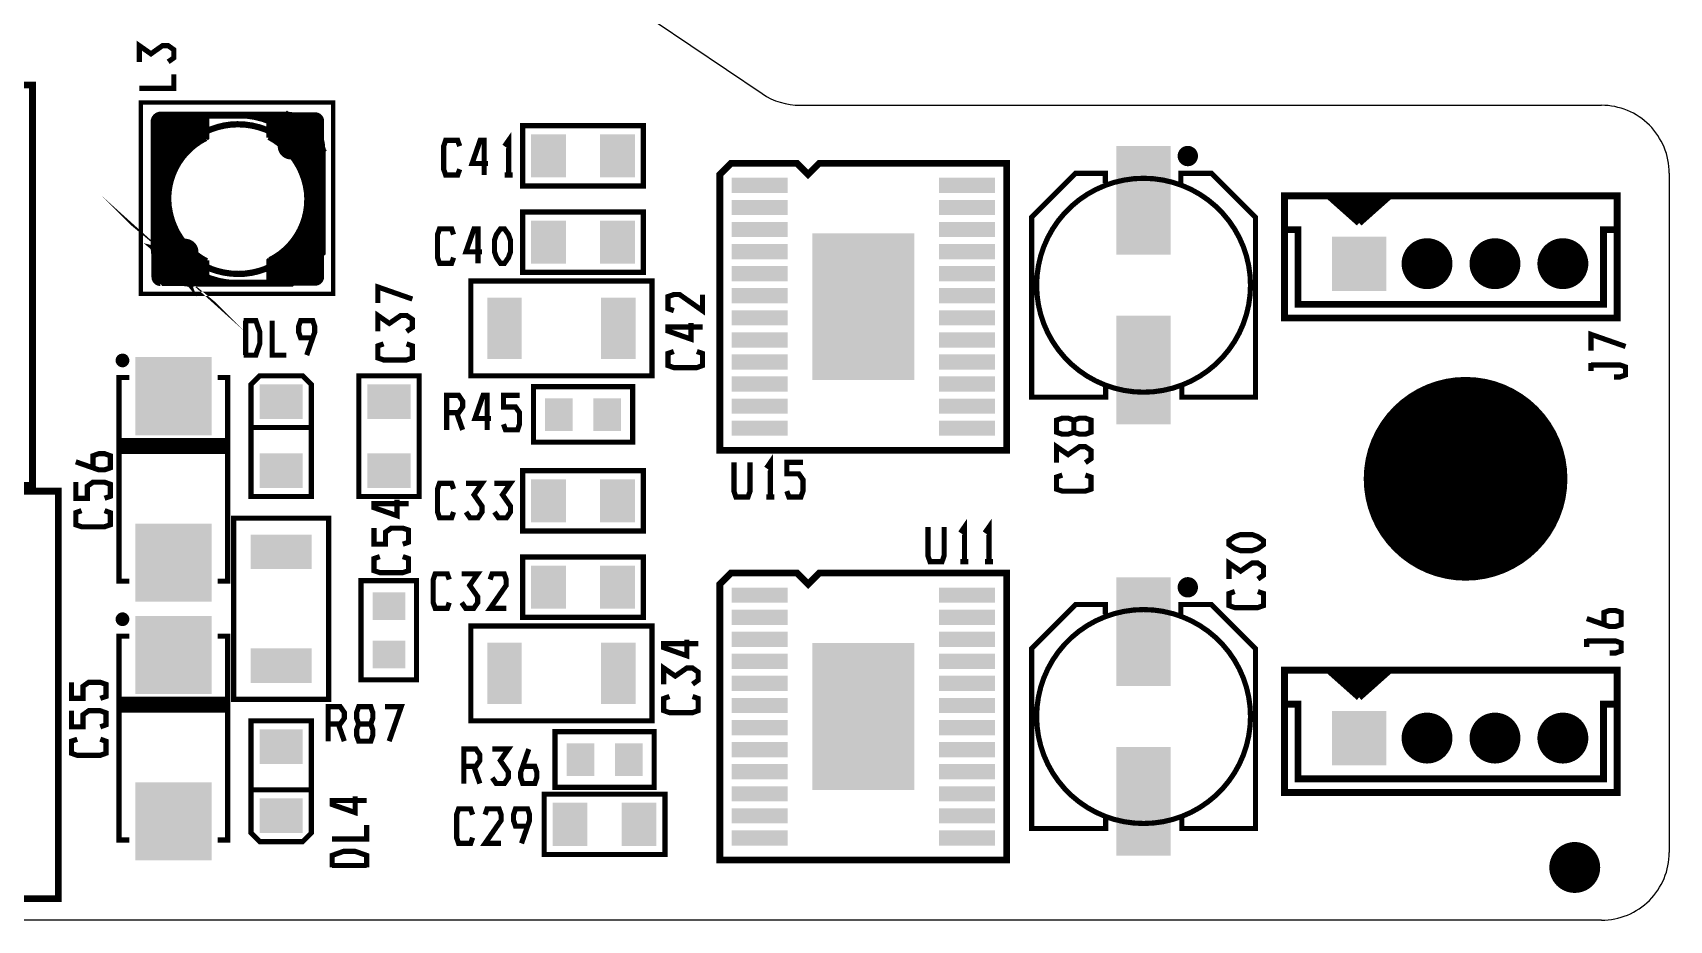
# Model space of a CAD drawing. Extents: x -72 to 72, y -78 to 50.
# Drawn here: x 23.8 to 72, y -6 to 20.14 of the extents above; entities that cross this region are included whole.
import ezdxf

# ---------------------------------------------------------------- set-up
doc = ezdxf.new("R2010")
doc.units = 0
doc.header["$MEASUREMENT"] = 0
doc.layers.get('0').update_dxf_attribs({"linetype": 'CONTINUOUS'})
for name, color, linetype in [('22-303-0_DRD', 7, 'CONTINUOUS'), ('22-303-0_SMT', 254, 'CONTINUOUS'), ('22-303-0_SST', 1, 'CONTINUOUS')]:
    doc.layers.add(name, color=color, linetype=linetype)

# ---------------------------------------------------------------- blocks, each defined once
blk = doc.blocks.new('RECTANGLE_1')
blk.add_solid([(0.63627, 0.51308), (0.63627, -0.51308), (-0.63627, 0.51308), (-0.63627, -0.51308)])
blk = doc.blocks.new('RECTANGLE_3')
blk.add_solid([(0.9017, 0.508), (0.9017, -0.508), (-0.9017, 0.508), (-0.9017, -0.508)])
blk = doc.blocks.new('RECTANGLE_4')
blk.add_solid([(0.51308, 0.63627), (0.51308, -0.63627), (-0.51308, 0.63627), (-0.51308, -0.63627)])
blk = doc.blocks.new('RECTANGLE_5')
blk.add_solid([(0.8001, 1.6002), (0.8001, -1.6002), (-0.8001, 1.6002), (-0.8001, -1.6002)])
blk = doc.blocks.new('RECTANGLE_6')
blk.add_solid([(0.508, 0.9017), (0.508, -0.9017), (-0.508, 0.9017), (-0.508, -0.9017)])
blk = doc.blocks.new('RECTANGLE_7')
blk.add_solid([(0.4826, 0.4064), (0.4826, -0.4064), (-0.4826, 0.4064), (-0.4826, -0.4064)])
blk = doc.blocks.new('RECTANGLE_8')
blk.add_solid([(1.12522, 1.14935), (1.12522, -1.14935), (-1.12522, 1.14935), (-1.12522, -1.14935)])
blk = doc.blocks.new('RECTANGLE_9')
blk.add_solid([(0.4064, 0.4826), (0.4064, -0.4826), (-0.4064, 0.4826), (-0.4064, -0.4826)])
blk = doc.blocks.new('ROUND_19')
at = {"const_width": 0.7493}
blk.add_lwpolyline([(-0.37465, 0, 1), (0.37465, 0, 1)], format="xyb", close=True, dxfattribs=at)
blk = doc.blocks.new('SQUARE_20')
blk.add_solid([(0.8001, 0.8001), (0.8001, -0.8001), (-0.8001, 0.8001), (-0.8001, -0.8001)])
blk = doc.blocks.new('ROUND_28')
at = {"const_width": 2.99974}
blk.add_lwpolyline([(-1.49987, 0, 1), (1.49987, 0, 1)], format="xyb", close=True, dxfattribs=at)
blk = doc.blocks.new('RECTANGLE_33')
blk.add_solid([(1.49987, 2.16027), (1.49987, -2.16027), (-1.49987, 2.16027), (-1.49987, -2.16027)])
blk = doc.blocks.new('RECTANGLE_34')
blk.add_solid([(0.8242299999999999, 0.22479), (0.8242299999999999, -0.22479), (-0.8242299999999999, 0.22479), (-0.8242299999999999, -0.22479)])

msp = doc.modelspace()

# ---------------------------------------------------------------- linework, layer by layer
at = {"layer": '22-303-0_DRD'}
for p, q in [((24.88184, 32.10052), (45.28058, 18.34134)), ((46.40072, 18.00098), (69.99986, 18.00098)), ((71.99884, 15.99946), (71.99884, -4.0005)), ((69.99986, -5.99948), (-69.99986, -5.99948))]:
    msp.add_line(p, q, dxfattribs=at)
for centre, radius, start, end in [((46.4007184606341, 19.99996061953105), 2.001432619531643, 235.9671360383398, 270.0000440680183), ((69.99986012840075, 15.99946012840076), 1.99897987159925, 359.999996319712, 90.0000036802879), ((69.99986012840075, -4.00050012840076), 1.998979871599244, 269.9999963197121, 3.680288007355992e-06)]:
    msp.add_arc(centre, radius, start, end, dxfattribs=at)
at = {"layer": '22-303-0_SMT', "const_width": 0.127}
for points in [[(27.559, 17.72158, 0.4142136), (27.35834, 17.52092)], [(32.31642, 17.53108, 0.4142136), (32.1183, 17.7292)], [(28.90774, 17.01038, 0.2845461), (27.81554, 15.24508)], [(31.85922, 15.24, 0.2736465), (30.74162, 17.0434)], [(27.81554, 15.23238, 0.2733631), (28.93314, 13.42898)], [(30.76702, 13.462, 0.2843907), (31.85668, 15.22476)], [(27.35834, 12.9413, 0.4142136), (27.559, 12.74064)], [(32.1183, 12.7508, 0.4142136), (32.31642, 12.94892)]]:
    msp.add_lwpolyline(points, format="xyb", dxfattribs=at)
for points in [[(28.93314, 17.52854), (27.35834, 17.52854)], [(27.35834, 17.52092), (27.35834, 17.51838)], [(27.35834, 17.51838), (27.35834, 12.94638)], [(28.93314, 17.41424), (27.35834, 17.41424)], [(28.93314, 17.29994), (27.35834, 17.29994)], [(28.93314, 17.64284), (27.40152, 17.64284)], [(27.45994, 17.69618), (27.45994, 12.76604)], [(27.56154, 17.72158), (27.559, 17.721532)], [(28.93314, 17.72158), (27.56154, 17.72158)], [(27.57424, 17.72158), (27.57424, 12.74318)], [(27.68854, 17.72158), (27.68854, 12.74318)], [(27.80284, 17.72158), (27.80284, 12.74318)], [(27.91714, 17.72158), (27.91714, 15.86992)], [(28.03144, 17.72158), (28.03144, 16.1417)], [(28.14574, 17.72158), (28.14574, 16.33728)], [(28.26004, 17.72158), (28.26004, 16.49222)], [(28.37434, 17.72158), (28.37434, 16.61922)], [(28.48864, 17.72158), (28.48864, 16.72844)], [(28.60294, 17.72158), (28.60294, 16.82242)], [(28.71724, 17.72158), (28.71724, 16.90116)], [(28.83154, 17.72158), (28.83154, 16.96974)], [(28.93314, 17.72158), (28.93314, 17.03578), (28.90774, 17.01038)], [(32.11322, 17.7292), (30.74162, 17.7292), (30.74162, 17.0434)], [(32.27324, 17.653), (30.74162, 17.653)], [(32.31642, 17.5387), (30.74162, 17.5387)], [(32.31642, 17.4244), (30.74162, 17.4244)], [(32.31642, 17.3101), (30.74162, 17.3101)], [(30.84322, 17.7292), (30.84322, 16.98498)], [(30.95752, 17.7292), (30.95752, 16.91386)], [(31.07182, 17.7292), (31.07182, 16.8275)], [(31.18612, 17.7292), (31.18612, 16.73098)], [(31.30042, 17.7292), (31.30042, 16.61668)], [(31.41472, 17.7292), (31.41472, 16.4846)], [(31.52902, 17.7292), (31.52902, 16.32204)], [(31.64332, 17.7292), (31.64332, 16.12138)], [(31.75762, 17.7292), (31.75762, 15.83944)], [(31.87192, 17.7292), (31.87192, 12.7508)], [(31.98622, 17.7292), (31.98622, 12.7508)], [(32.10052, 17.7292), (32.10052, 12.7508)], [(32.1183, 17.7292), (32.11322, 17.729136)], [(32.21482, 17.7038), (32.21482, 12.7762)], [(32.31642, 17.53108), (32.31642, 17.526)], [(32.31642, 17.526), (32.31642, 12.954)], [(28.93314, 17.18564), (27.35834, 17.18564)], [(28.93314, 17.07134), (27.35834, 17.07134)], [(28.81122, 16.95704), (27.35834, 16.95704)], [(28.63342, 16.84274), (27.35834, 16.84274)], [(32.31642, 17.1958), (30.74162, 17.1958)], [(32.31642, 17.0815), (30.74162, 17.0815)], [(32.31642, 16.9672), (30.8737, 16.9672)], [(32.31642, 16.8529), (31.04134, 16.8529)], [(28.48864, 16.72844), (27.35834, 16.72844)], [(28.36926, 16.61414), (27.35834, 16.61414)], [(28.26766, 16.49984), (27.35834, 16.49984)], [(28.17876, 16.38554), (27.35834, 16.38554)], [(32.31642, 16.7386), (31.1785, 16.7386)], [(32.31642, 16.6243), (31.2928, 16.6243)], [(32.31642, 16.51), (31.3944, 16.51)], [(32.31642, 16.3957), (31.48076, 16.3957)], [(28.1051, 16.27124), (27.35834, 16.27124)], [(28.03906, 16.15694), (27.35834, 16.15694)], [(27.98572, 16.04264), (27.35834, 16.04264)], [(27.93746, 15.92834), (27.35834, 15.92834)], [(32.31642, 16.2814), (31.55442, 16.2814)], [(32.31642, 16.1671), (31.62046, 16.1671)], [(32.31642, 16.0528), (31.67634, 16.0528)], [(32.31642, 15.9385), (31.72206, 15.9385)], [(27.89936, 15.81404), (27.35834, 15.81404)], [(27.86888, 15.69974), (27.35834, 15.69974)], [(27.84602, 15.58544), (27.35834, 15.58544)], [(27.82824, 15.47114), (27.35834, 15.47114)], [(32.31642, 15.8242), (31.7627, 15.8242)], [(32.31642, 15.7099), (31.79572, 15.7099)], [(32.31642, 15.5956), (31.82112, 15.5956)], [(32.31642, 15.4813), (31.8389, 15.4813)], [(32.31642, 15.367), (31.8516, 15.367)], [(27.81808, 15.35684), (27.35834, 15.35684)], [(27.81554, 15.24254), (27.35834, 15.24254)], [(27.82062, 15.12824), (27.35834, 15.12824)], [(27.83078, 15.01394), (27.35834, 15.01394)], [(27.84856, 14.89964), (27.35834, 14.89964)], [(27.81554, 15.24508), (27.81554, 15.23238)], [(32.31642, 14.9098), (31.83382, 14.9098)], [(32.31642, 15.0241), (31.84906, 15.0241)], [(32.31642, 15.1384), (31.85668, 15.1384)], [(32.31642, 15.2527), (31.85922, 15.2527)], [(31.85922, 15.24), (31.85922, 15.22476)], [(27.87396, 14.78534), (27.35834, 14.78534)], [(27.90444, 14.67104), (27.35834, 14.67104)], [(27.94254, 14.55674), (27.35834, 14.55674)], [(27.98826, 14.44244), (27.35834, 14.44244)], [(27.91714, 14.6304), (27.91714, 12.74318)], [(32.31642, 14.4526), (31.70174, 14.4526)], [(32.31642, 14.5669), (31.74492, 14.5669)], [(31.75762, 14.59992), (31.75762, 12.7508)], [(32.31642, 14.6812), (31.78302, 14.6812)], [(32.31642, 14.7955), (31.81096, 14.7955)], [(28.0416, 14.32814), (27.35834, 14.32814)], [(28.1051, 14.21384), (27.35834, 14.21384)], [(28.17876, 14.09954), (27.35834, 14.09954)], [(28.26258, 13.98524), (27.35834, 13.98524)], [(28.03144, 14.34846), (28.03144, 12.74318)], [(28.14574, 14.1478), (28.14574, 12.74318)], [(28.26004, 13.98778), (28.26004, 12.74318)], [(31.41472, 13.97762), (31.41472, 12.7508)], [(32.31642, 13.9954), (31.42742, 13.9954)], [(32.31642, 14.1097), (31.51124, 14.1097)], [(31.52902, 14.13256), (31.52902, 12.7508)], [(32.31642, 14.224), (31.5849, 14.224)], [(31.64332, 14.32814), (31.64332, 12.7508)], [(32.31642, 14.3383), (31.6484, 14.3383)], [(28.3591, 13.87094), (27.35834, 13.87094)], [(28.47086, 13.75664), (27.35834, 13.75664)], [(28.60294, 13.64234), (27.35834, 13.64234)], [(28.76042, 13.52804), (27.35834, 13.52804)], [(28.37434, 13.85316), (28.37434, 12.74318)], [(28.48864, 13.73886), (28.48864, 12.74318)], [(28.60294, 13.64234), (28.60294, 12.74318)], [(28.71724, 13.55852), (28.71724, 12.74318)], [(28.83154, 13.48486), (28.83154, 12.74318)], [(30.76702, 13.462), (30.74162, 13.4366), (30.74162, 12.7508)], [(30.84322, 13.5001), (30.84322, 12.7508)], [(32.31642, 13.5382), (30.90672, 13.5382)], [(30.95752, 13.56868), (30.95752, 12.7508)], [(31.07182, 13.64996), (31.07182, 12.7508)], [(32.31642, 13.6525), (31.07436, 13.6525)], [(31.18612, 13.7414), (31.18612, 12.7508)], [(32.31642, 13.7668), (31.21406, 13.7668)], [(31.30042, 13.85062), (31.30042, 12.7508)], [(32.31642, 13.8811), (31.32836, 13.8811)], [(28.93314, 13.41374), (27.35834, 13.41374)], [(28.93314, 13.29944), (27.35834, 13.29944)], [(28.93314, 13.18514), (27.35834, 13.18514)], [(28.93314, 13.07084), (27.35834, 13.07084)], [(28.93314, 12.95654), (27.35834, 12.95654)], [(28.93314, 13.42898), (28.93314, 12.74318), (27.56154, 12.74318), (27.559, 12.74064)], [(32.31642, 13.4239), (30.74162, 13.4239)], [(32.31642, 13.3096), (30.74162, 13.3096)], [(32.31642, 13.1953), (30.74162, 13.1953)], [(32.31642, 13.081), (30.74162, 13.081)], [(32.31642, 12.9667), (30.74162, 12.9667)], [(32.31642, 12.94892), (32.316356, 12.953998)], [(27.35834, 12.94638), (27.358276, 12.9413)], [(28.93314, 12.84224), (27.38374, 12.84224)], [(32.29102, 12.8524), (30.74162, 12.8524)], [(32.11322, 12.7508), (30.74162, 12.7508)], [(32.1183, 12.7508), (32.11322, 12.7508)]]:
    msp.add_lwpolyline(points, dxfattribs=at)
at = {"layer": '22-303-0_SST'}
for points, const_width in [([(27.7876, 19.2786), (27.95524, 19.39798), (27.95524, 19.6342), (27.7876, 19.75358), (27.61742, 19.75358), (27.2796, 19.51482), (26.93924, 19.75358), (26.93924, 19.2786)], 0.1524), ([(27.95524, 18.91538), (27.95524, 18.49882), (26.93924, 18.49882)], 0.1524), ([(23.58898, 6.80466), (23.78964, 6.799580000000001), (23.78964, 18.59534), (15.89532, 18.59534), (15.89532, 6.80466), (23.58898, 6.80466)], 0.20066), ([(32.64662, 18.0848), (26.98242, 18.0848), (26.98242, 12.446), (32.64662, 12.446), (32.64662, 18.0848)], 0.127), ([(30.76702, 17.21866), (31.2801, 17.73428), (31.76524, 17.15262), (32.34435999999999, 16.67002), (31.82874, 16.15694)], 0.1524), ([(27.39898, 17.51076), (27.39898, 13.80236), (27.34564, 13.80236), (27.34564, 17.51076)], 0.1524), ([(27.3558, 17.5133), (27.3558, 16.22044), (27.75204, 16.22044), (27.75204, 16.25346), (27.38882, 16.25346), (27.38882, 17.52346)], 0.1524), ([(27.55646, 17.69364), (28.79344, 17.69364), (28.79344, 17.3228)], 0.1524), ([(27.56916, 17.73682), (31.2801, 17.73682), (31.2801, 17.68348), (27.559, 17.68348)], 0.1524), ([(27.5717, 17.73682), (27.5717, 17.72666)], 0.1524), ([(28.82646, 17.30248), (28.82646, 17.72666), (27.5717, 17.72666)], 0.1524), ([(29.84754, 17.72666), (29.845, 17.69364), (29.85008, 17.69364)], 0.1524), ([(31.8389, 16.21282), (32.29356, 16.66748), (31.73984, 17.1323), (31.27756, 17.68348), (30.8229, 17.22882)], 0.1524), ([(30.99562, 17.40916), (31.01086, 17.43964)], 0.1524), ([(31.32328, 17.72666), (31.257214, 17.724504)], 0.1524), ([(31.25724, 17.72412), (31.26486, 17.69618), (31.7373, 17.12976), (31.76524, 17.15262), (31.29534, 17.71396)], 0.1524), ([(32.31896, 16.67002), (32.31388, 16.67256), (31.75254, 17.14246), (31.2801, 17.70634), (31.2801, 17.70888), (31.29534, 17.71396), (31.30296, 17.69364)], 0.1524), ([(31.32582, 17.70888), (31.280148, 17.70783)], 0.1524), ([(31.32582, 17.69364), (31.302966, 17.693374)], 0.1524), ([(38.227, 15.621), (41.783, 15.621), (41.783, 17.399), (38.227, 17.399), (38.227, 15.621)], 0.1524), ([(31.18104, 16.59636), (31.20644, 16.57096), (31.76524, 17.12976), (31.73984, 17.15516), (31.18104, 16.59636)], 0.1524), ([(32.30372, 16.69542), (31.7627, 17.15516), (31.73984, 17.12976), (32.30625999999999, 16.65732), (32.3342, 16.64462)], 0.1524), ([(36.3728, 16.1163), (36.31438, 15.94866), (35.95878, 15.94866), (35.90036, 16.1163), (35.90036, 16.79448), (35.95878, 16.96466), (36.31438, 16.96466), (36.3728, 16.79448)], 0.1524), ([(37.211, 16.28648), (36.73856, 16.28648), (36.97478, 16.96466), (37.09416, 16.96466), (37.09416, 15.94866)], 0.1524), ([(37.81298, 15.94866), (37.81298, 16.96466), (37.6936, 16.79448)], 0.1524), ([(31.58998, 16.58366), (31.6103, 16.55826), (31.5976, 16.54556)], 0.1524), ([(31.58744, 16.5608), (31.61284, 16.58112)], 0.1524), ([(31.5976, 16.54556), (31.6103, 16.55826)], 0.1524), ([(32.05226, 16.3957), (32.02178, 16.38046), (32.08274, 16.256), (32.10306, 16.21282), (32.12084, 16.16964), (32.13862, 16.12646), (32.15385999999999, 16.08328), (32.17164, 16.03756), (32.18434, 15.99438), (32.19958, 15.94866), (32.21228, 15.90294), (32.22498, 15.85722), (32.23768, 15.8115), (32.24784, 15.76578), (32.27324, 15.62354), (32.28086, 15.57782), (32.28594, 15.52956), (32.29356, 15.4813), (32.30372, 15.23492), (32.30118, 15.10284), (32.29356, 15.01394), (32.29102, 14.97076), (32.28594, 14.92758), (32.24022, 14.67358), (32.23005999999999, 14.6304), (32.21736, 14.58976), (32.1691, 14.4272), (32.15385999999999, 14.38656), (32.13862, 14.34846), (32.12338, 14.31036), (32.07258, 14.19352), (32.10306, 14.18082), (32.12084, 14.21892), (32.15385999999999, 14.29766), (32.1691, 14.33576), (32.18434, 14.3764), (32.19958, 14.41704), (32.25038, 14.58214), (32.26054, 14.62278), (32.2707, 14.66596), (32.28086, 14.70914), (32.29102, 14.74978), (32.30625999999999, 14.83614), (32.31134, 14.87932), (32.31896, 14.92504), (32.32404, 14.96822), (32.32658, 15.0114), (32.3342, 15.1003), (32.33674, 15.23746), (32.32404, 15.48384), (32.31896, 15.5321), (32.31388, 15.5829), (32.30625999999999, 15.63116), (32.258, 15.86738), (32.2453, 15.9131), (32.23005999999999, 15.95882), (32.21736, 16.00454), (32.20212, 16.05026), (32.15132, 16.18234), (32.13354, 16.22552), (32.11322, 16.2687), (32.05226, 16.3957)], 0.1524), ([(32.2961, 13.66266), (32.2961, 16.67002), (32.3469, 16.67002), (32.3469, 13.6398)], 0.1524), ([(32.30372, 16.69542), (32.303086, 16.715712)], 0.1524), ([(32.31896, 16.67002), (32.31896, 16.71574)], 0.1524), ([(32.3342, 16.64462), (32.336522, 16.7132)], 0.1524), ([(52.48401999999999, 7.84098), (52.48401999999999, 16.28902), (46.95952, 16.28902), (46.6344, 15.9639), (46.30928, 16.28902), (44.3611, 16.28902), (44.03598, 15.9639), (44.03598, 7.84098), (52.48401999999999, 7.84098)], 0.20066), ([(58.04154, 16.52016), (57.5945, 16.52016)], 0.1524), ([(58.00598000000001, 16.383), (57.63006, 16.383)], 0.1524), ([(57.98311999999999, 16.65732), (57.65546, 16.65732)], 0.1524), ([(57.6961, 16.69288), (57.6961, 16.31696)], 0.1524), ([(57.83326, 16.72844), (57.83326, 16.2814)], 0.1524), ([(57.97042, 16.66748), (57.97042, 16.33982)], 0.1524), ([(27.7368, 16.2433), (27.76728, 16.22806)], 0.1524), ([(37.93236, 15.94866), (37.6936, 15.94866)], 0.1524), ([(55.38724000000001, 15.70736), (55.38724000000001, 15.99692), (54.51602, 15.99692), (53.21808000000001, 14.69898), (53.21808000000001, 9.403080000000001), (55.3974, 9.403080000000001), (55.3974, 9.74344)], 0.1524), ([(57.61228000000001, 15.6972), (57.61228000000001, 15.99692), (58.51398, 15.99692), (59.81191999999999, 14.69898), (59.81191999999999, 9.403080000000001), (57.64276, 9.403080000000001), (57.64276, 9.71296)], 0.1524), ([(70.46468, 15.33398), (60.66536, 15.33398), (60.66536, 11.7348), (70.46468, 11.7348), (70.46468, 15.33398)], 0.20066), ([(63.76416, 15.33398), (63.6651, 15.33398), (61.96584, 15.33398), (62.865, 14.53388)], 0.20066), ([(62.13348000000001, 15.33398), (62.13348000000001, 15.18412)], 0.20066), ([(62.31381999999999, 15.33398), (62.31381999999999, 15.0241)], 0.20066), ([(62.49162, 15.33398), (62.49162, 14.86408)], 0.20066), ([(62.67196, 15.33398), (62.67196, 14.70406)], 0.20066), ([(62.8523, 15.33398), (62.8523, 14.54404)], 0.20066), ([(63.76416, 15.33398), (62.865, 14.53388)], 0.20066), ([(63.03264, 15.33398), (63.03264, 14.68374)], 0.20066), ([(63.21298, 15.33398), (63.21298, 14.84376)], 0.20066), ([(63.39078000000001, 15.33398), (63.39078000000001, 15.00378)], 0.20066), ([(63.57111999999999, 15.33398), (63.57111999999999, 15.1638)], 0.20066), ([(27.37358, 13.80236), (27.37612, 13.79982), (27.94, 13.32992), (27.9273, 13.34262), (27.9527, 13.31976), (28.50896, 13.87602), (28.4861, 13.90142), (27.9273, 13.34262)], 0.1524), ([(27.38882, 15.23746), (27.3558, 15.23492)], 0.1524), ([(27.3558, 15.23492), (27.3558, 15.23238)], 0.1524), ([(27.38882, 15.23746), (27.388816, 15.23238)], 0.1524), ([(63.66002, 15.24254), (62.06744, 15.24254)], 0.20066), ([(63.45681999999999, 15.0622), (62.27064, 15.0622)], 0.20066), ([(63.25615999999999, 14.88186), (62.47384, 14.88186)], 0.20066), ([(41.783, 14.859), (38.227, 14.859), (38.227, 13.081), (41.783, 13.081), (41.783, 14.859)], 0.1524), ([(63.05296, 14.70406), (62.6745, 14.70406)], 0.20066), ([(27.92984, 13.31722), (27.34818, 13.80236), (27.86126, 14.31544), (27.88158, 14.27734)], 0.1524), ([(27.85364, 14.25956), (27.39898, 13.8049), (27.95016, 13.34262), (28.41498, 12.7889), (28.86964, 13.24356)], 0.1524), ([(27.64028, 14.07668), (27.67076, 14.09192)], 0.1524), ([(28.0797, 13.8938), (28.1051, 13.91158)], 0.1524), ([(28.08224, 13.91412), (28.10256, 13.88872)], 0.1524), ([(30.8737, 13.1445), (30.8229, 13.1445), (30.8229, 12.73556), (31.42742, 12.73556), (32.3469, 13.6398), (32.3469, 14.21384), (31.89986, 14.21384), (31.8643, 14.14526), (31.83382, 14.09192), (31.7373, 13.93952), (31.70428, 13.89126), (31.59252, 13.74902), (31.55188, 13.7033), (31.51124, 13.66012), (31.4706, 13.61694), (31.42742, 13.57376), (31.38424, 13.53312), (31.33852, 13.49502), (31.24708, 13.41882), (31.19882, 13.38326), (30.99562, 13.25118), (30.94482, 13.2207), (30.89148, 13.19276), (30.8356, 13.16736), (30.85846, 13.1191), (30.97022, 13.17752), (31.02356, 13.208), (31.2293, 13.34262), (31.27756, 13.37818), (31.5087, 13.58138), (31.54934, 13.62456), (31.59252, 13.67028), (31.63316, 13.716), (31.67126, 13.76426), (31.70936, 13.80998), (31.81604, 13.96238), (31.84906, 14.01318), (31.87954, 14.06652), (31.91002, 14.11986), (31.93034, 14.1605), (32.2961, 14.1605), (32.2961, 13.66266), (31.4071, 12.7889), (30.8737, 12.7889), (30.8737, 13.1445)], 0.1524), ([(36.19246, 13.51534), (36.13404, 13.34516), (35.77844, 13.34516), (35.72002, 13.51534), (35.72002, 14.19352), (35.77844, 14.36116), (36.13404, 14.36116), (36.19246, 14.19352)], 0.1524), ([(37.03066, 13.68552), (36.55822, 13.68552), (36.79444, 14.36116), (36.91382, 14.36116), (36.91382, 13.34516)], 0.1524), ([(37.57422, 13.34516), (37.45484, 13.51534), (37.39642, 13.68552), (37.39642, 14.02334), (37.45484, 14.19352), (37.57422, 14.36116), (37.69106, 14.36116), (37.81044, 14.19352), (37.86886, 14.02334), (37.86886, 13.68552), (37.81044, 13.51534), (37.69106, 13.34516), (37.57422, 13.34516)], 0.1524), ([(60.66536, 14.33576), (61.06414, 14.33576), (61.06414, 12.13612), (70.06336, 12.13612), (70.06336, 14.33576), (70.46468, 14.33576)], 0.20066), ([(27.38882, 13.7795), (27.3685, 13.78458), (27.92984, 13.31722), (27.94, 13.32992), (28.4099, 12.76604), (28.41244, 12.7635)], 0.1524), ([(27.3558, 13.82522), (27.353478, 13.75664)], 0.1524), ([(28.92552, 13.25372), (28.41244, 12.7381), (27.92984, 13.31722), (27.95016, 13.34262), (27.38374, 13.81506), (27.3558, 13.82522)], 0.1524), ([(27.37358, 13.80236), (27.37253, 13.75664)], 0.1524), ([(27.38882, 13.7795), (27.388554, 13.75664)], 0.1524), ([(28.5242, 13.47216), (28.4988, 13.49248)], 0.1524), ([(28.50134, 13.46962), (28.52166, 13.49502)], 0.1524), ([(28.4353, 12.74572), (28.42514, 12.77366), (27.9527, 13.34008), (27.9273, 13.31976), (28.39466, 12.75842), (28.38704, 12.77874)], 0.1524), ([(29.845, 12.74572), (29.84754, 12.77874), (29.60116, 12.7889), (29.50464, 12.8016), (29.45638, 12.80922), (29.31668, 12.83462), (29.27096, 12.84478), (29.22524, 12.85748), (29.1338, 12.88288), (29.08808, 12.89812), (29.0449, 12.91082), (28.956, 12.94384), (28.91282, 12.96162), (28.82646, 12.99972), (28.702, 13.06068), (28.68676, 13.0302), (28.81376, 12.96924), (28.85694, 12.94892), (28.90012, 12.93114), (29.0322, 12.88034), (29.07792, 12.8651), (29.12364, 12.8524), (29.16936, 12.83716), (29.21508, 12.82446), (29.45384, 12.7762), (29.5021, 12.76858), (29.59862, 12.75842), (29.845, 12.74572)], 0.1524), ([(28.36672, 12.77874), (28.387034, 12.778948)], 0.1524), ([(28.36672, 12.76096), (28.412508, 12.76201)], 0.1524), ([(28.36672, 12.74318), (28.435314, 12.745502)], 0.1524), ([(31.4071, 12.7889), (28.41244, 12.7889), (28.41244, 12.73556), (31.42742, 12.73556)], 0.1524), ([(34.97834, 12.2936), (33.96234, 12.6492), (33.96234, 12.17676)], 0.1524), ([(36.703, 10.033), (36.703, 12.827), (42.037, 12.827), (42.037, 10.033), (36.703, 10.033)], 0.1524), ([(43.52544, 12.42568), (43.52544, 11.9507), (42.8498, 12.42568), (42.67962, 12.42568), (42.50944, 12.36726), (42.50944, 12.01166), (42.67962, 11.9507)], 0.1524), ([(30.01264, 10.6426), (30.36824, 10.6426), (30.48508, 10.98042), (30.48508, 11.32078), (30.36824, 11.6586), (30.01264, 11.6586)], 0.1524), ([(30.07106, 10.6426), (30.07106, 11.6586)], 0.1524), ([(31.26486, 10.6426), (30.85084, 10.6426), (30.85084, 11.6586)], 0.1524), ([(32.04464, 11.1506), (31.68904, 11.1506), (31.62808, 11.32078), (31.62808, 11.48842), (31.68904, 11.6586), (32.04464, 11.6586), (32.10306, 11.48842), (32.10306, 11.32078), (31.86684, 10.6426)], 0.1524), ([(34.80816, 11.33856), (34.97834, 11.4554), (34.97834, 11.69416), (34.80816, 11.811), (34.64052, 11.811), (34.30016, 11.57478), (33.96234, 11.811), (33.96234, 11.33856)], 0.1524), ([(43.18762, 11.58748), (43.18762, 11.1125), (42.50944, 11.35126), (42.50944, 11.4681), (43.52544, 11.4681)], 0.1524), ([(70.71106, 10.8966), (69.69506, 11.2522), (69.69506, 10.77722)], 0.1524), ([(26.4922, 10.59688), (26.38552, 10.59688)], 0.1524), ([(26.416, 10.60704), (26.416, 10.36066)], 0.1524), ([(26.55316, 10.53592), (26.55316, 10.43178)], 0.1524), ([(34.80816, 10.9728), (34.97834, 10.91438), (34.97834, 10.55878), (34.80816, 10.50036), (34.13252, 10.50036), (33.96234, 10.55878), (33.96234, 10.91438), (34.13252, 10.9728)], 0.1524), ([(43.3578, 10.74928), (43.52544, 10.69086), (43.52544, 10.33526), (43.3578, 10.2743), (42.67962, 10.2743), (42.50944, 10.33526), (42.50944, 10.69086), (42.67962, 10.74928)], 0.1524), ([(26.56332, 10.45972), (26.31694, 10.45972)], 0.1524), ([(69.69506, 10.414), (69.69506, 10.17524)], 0.1524), ([(70.3707, 9.99744), (70.54088, 9.99744), (70.71106, 10.0584), (70.71106, 10.29462), (70.54088, 10.35304), (69.69506, 10.35304)], 0.1524), ([(26.63952, 9.984739999999999), (26.3398, 9.984739999999999), (26.3398, 3.98526), (26.63952, 3.98526)], 0.1524), ([(29.24048, 9.984739999999999), (29.5402, 9.984739999999999), (29.5402, 3.98526), (29.24048, 3.98526)], 0.1524), ([(30.48, 10.033), (31.75, 10.033), (32.004, 9.779), (32.004, 6.477), (30.226, 6.477), (30.226, 9.779), (30.48, 10.033)], 0.1524), ([(35.179, 6.477), (35.179, 10.033), (33.401, 10.033), (33.401, 6.477), (35.179, 6.477)], 0.1524), ([(41.4655, 9.7155), (38.5445, 9.7155), (38.5445, 8.0772), (41.4655, 8.0772), (41.4655, 9.7155)], 0.1524), ([(35.98672, 8.94842), (36.34232, 8.94842), (36.45916, 9.116060000000001), (36.45916, 9.28624), (36.34232, 9.45642), (35.98672, 9.45642), (35.98672, 8.44042)], 0.1524), ([(37.29736, 8.77824), (36.82492, 8.77824), (37.06114, 9.45642), (37.18052, 9.45642), (37.18052, 8.44042)], 0.1524), ([(37.66312, 8.60806), (37.72154, 8.44042), (38.07714, 8.44042), (38.13556, 8.60806), (38.13556, 8.94842), (38.01872, 9.116060000000001), (37.66312, 9.116060000000001), (37.66312, 9.45642), (38.13556, 9.45642)], 0.1524), ([(36.28136, 8.94842), (36.45916, 8.44042)], 0.1524), ([(54.46014, 8.72744), (54.2925, 8.785860000000001), (54.12231999999999, 8.785860000000001), (53.95214, 8.72744), (53.95214, 8.371839999999999), (54.12231999999999, 8.313419999999999), (54.2925, 8.313419999999999), (54.46014, 8.371839999999999), (54.46014, 8.72744), (54.63032, 8.785860000000001), (54.8005, 8.785860000000001), (54.96814000000001, 8.72744), (54.96814000000001, 8.371839999999999), (54.8005, 8.313419999999999), (54.63032, 8.313419999999999), (54.46014, 8.371839999999999)], 0.1524), ([(26.3525, 8.128), (26.3525, 7.8105)], 0.1524), ([(29.5275, 8.128), (26.3525, 8.128)], 0.1524), ([(26.4541, 8.128), (26.4541, 7.8105)], 0.1524), ([(26.59126, 8.128), (26.59126, 7.8105)], 0.1524), ([(26.72842, 8.128), (26.72842, 7.8105)], 0.1524), ([(26.86558, 8.128), (26.86558, 7.8105)], 0.1524), ([(27.00274, 8.128), (27.00274, 7.8105)], 0.1524), ([(27.1399, 8.128), (27.1399, 7.8105)], 0.1524), ([(27.27706, 8.128), (27.27706, 7.8105)], 0.1524), ([(27.41422, 8.128), (27.41422, 7.8105)], 0.1524), ([(27.55138, 8.128), (27.55138, 7.8105)], 0.1524), ([(27.68854, 8.128), (27.68854, 7.8105)], 0.1524), ([(27.8257, 8.128), (27.8257, 7.8105)], 0.1524), ([(27.96286, 8.128), (27.96286, 7.8105)], 0.1524), ([(28.10002, 8.128), (28.10002, 7.8105)], 0.1524), ([(28.23718, 8.128), (28.23718, 7.8105)], 0.1524), ([(28.37434, 8.128), (28.37434, 7.8105)], 0.1524), ([(28.5115, 8.128), (28.5115, 7.8105)], 0.1524), ([(28.64866, 8.128), (28.64866, 7.8105)], 0.1524), ([(28.78582, 8.128), (28.78582, 7.8105)], 0.1524), ([(28.92298, 8.128), (28.92298, 7.8105)], 0.1524), ([(29.06014, 8.128), (29.06014, 7.8105)], 0.1524), ([(29.1973, 8.128), (29.1973, 7.8105)], 0.1524), ([(29.33446, 8.128), (29.33446, 7.8105)], 0.1524), ([(29.47162, 8.128), (29.47162, 7.8105)], 0.1524), ([(29.5275, 8.128), (29.5275, 7.8105)], 0.1524), ([(30.226, 8.509), (32.004, 8.509)], 0.1524), ([(25.57272, 7.32282), (25.57272, 7.67842), (25.7429, 7.739380000000001), (25.91308, 7.739380000000001), (26.08072, 7.67842), (26.08072, 7.32282), (25.91308, 7.2644), (25.7429, 7.2644), (25.06472, 7.50062)], 0.1524), ([(29.5275, 8.04926), (26.3525, 8.04926)], 0.1524), ([(29.5275, 7.9121), (26.3525, 7.9121)], 0.1524), ([(29.5275, 7.8105), (26.3525, 7.8105)], 0.1524), ([(45.52442, 6.46684), (45.52442, 7.482839999999999), (45.40758, 7.31266)], 0.1524), ([(54.8005, 7.475219999999999), (54.96814000000001, 7.592060000000001), (54.96814000000001, 7.83082), (54.8005, 7.947660000000001), (54.63032, 7.947660000000001), (54.2925, 7.71144), (53.95214, 7.947660000000001), (53.95214, 7.475219999999999)], 0.1524), ([(41.783, 7.239), (38.227, 7.239), (38.227, 5.461), (41.783, 5.461), (41.783, 7.239)], 0.1524), ([(44.92498, 7.482839999999999), (44.92498, 6.63702), (44.86402, 6.46684), (44.50842, 6.46684), (44.45, 6.63702), (44.45, 7.482839999999999)], 0.1524), ([(46.00702, 6.63702), (46.06798, 6.46684), (46.42358, 6.46684), (46.482, 6.63702), (46.482, 6.974839999999999), (46.36262, 7.14502), (46.00702, 7.14502), (46.00702, 7.482839999999999), (46.482, 7.482839999999999)], 0.1524), ([(25.91308, 6.4262), (26.08072, 6.48462), (26.08072, 6.84022), (25.91308, 6.90118), (25.57272, 6.90118), (25.40508, 6.7818), (25.40508, 6.4262), (25.06472, 6.4262), (25.06472, 6.90118)], 0.1524), ([(36.19246, 6.02234), (36.13404, 5.85216), (35.77844, 5.85216), (35.72002, 6.02234), (35.72002, 6.70052), (35.77844, 6.86816), (36.13404, 6.86816), (36.19246, 6.70052)], 0.1524), ([(36.55822, 6.02234), (36.67505999999999, 5.85216), (36.91382, 5.85216), (37.03066, 6.02234), (37.03066, 6.19252), (36.79444, 6.53034), (37.03066, 6.86816), (36.55822, 6.86816)], 0.1524), ([(37.39642, 6.02234), (37.51326, 5.85216), (37.75202, 5.85216), (37.86886, 6.02234), (37.86886, 6.19252), (37.63264, 6.53034), (37.86886, 6.86816), (37.39642, 6.86816)], 0.1524), ([(54.8005, 7.10946), (54.96814000000001, 7.05104), (54.96814000000001, 6.69544), (54.8005, 6.63702), (54.12231999999999, 6.63702), (53.95214, 6.69544), (53.95214, 7.05104), (54.12231999999999, 7.10946)], 0.1524), ([(13.5509, 6.63448), (24.5491, 6.63448), (24.5491, -5.36448), (13.5509, -5.36448), (13.5509, 6.63448)], 0.20066), ([(34.52876, 6.38556), (34.52876, 5.913119999999999), (33.85058, 6.14934), (33.85058, 6.26872), (34.86658, 6.26872)], 0.1524), ([(45.6438, 6.46684), (45.40758, 6.46684)], 0.1524), ([(25.91308, 6.06298), (26.08072, 6.00202), (26.08072, 5.64642), (25.91308, 5.587999999999999), (25.2349, 5.587999999999999), (25.06472, 5.64642), (25.06472, 6.00202), (25.2349, 6.06298)], 0.1524), ([(29.718, 5.842000000000001), (32.512, 5.842000000000001), (32.512, 0.508), (29.718, 0.508), (29.718, 5.842000000000001)], 0.1524), ([(51.23942, 4.56184), (51.23942, 5.57784), (51.12258, 5.40766)], 0.1524), ([(51.96078, 4.56184), (51.96078, 5.57784), (51.8414, 5.40766)], 0.1524), ([(34.6964, 5.07492), (34.86658, 5.13334), (34.86658, 5.48894), (34.6964, 5.54736), (34.35858, 5.54736), (34.1884, 5.43052), (34.1884, 5.07492), (33.85058, 5.07492), (33.85058, 5.54736)], 0.1524), ([(50.63998, 5.57784), (50.63998, 4.732019999999999), (50.57902, 4.56184), (50.22342, 4.56184), (50.165, 4.732019999999999), (50.165, 5.57784)], 0.1524), ([(60.04814, 5.06222), (59.8805, 4.94284), (59.71032, 4.88442), (59.3725, 4.88442), (59.20231999999999, 4.94284), (59.03214000000001, 5.06222), (59.03214000000001, 5.17906), (59.20231999999999, 5.29844), (59.3725, 5.35686), (59.71032, 5.35686), (59.8805, 5.29844), (60.04814, 5.17906), (60.04814, 5.06222)], 0.1524), ([(34.6964, 4.70916), (34.86658, 4.65074), (34.86658, 4.29514), (34.6964, 4.23672), (34.02076, 4.23672), (33.85058, 4.29514), (33.85058, 4.65074), (34.02076, 4.70916)], 0.1524), ([(41.783, 4.699), (38.227, 4.699), (38.227, 2.921), (41.783, 2.921), (41.783, 4.699)], 0.1524), ([(51.3588, 4.56184), (51.12258, 4.56184)], 0.1524), ([(52.07762, 4.56184), (51.8414, 4.56184)], 0.1524), ([(59.8805, 4.04622), (60.04814, 4.16306), (60.04814, 4.40182), (59.8805, 4.51866), (59.71032, 4.51866), (59.3725, 4.28244), (59.03214000000001, 4.51866), (59.03214000000001, 4.04622)], 0.1524), ([(33.4645, 4.0005), (33.4645, 1.0795), (35.1028, 1.0795), (35.1028, 4.0005), (33.4645, 4.0005)], 0.1524), ([(36.06545999999999, 3.35534), (36.00704, 3.18516), (35.65144, 3.18516), (35.59302, 3.35534), (35.59302, 4.033519999999999), (35.65144, 4.20116), (36.00704, 4.20116), (36.06545999999999, 4.033519999999999)], 0.1524), ([(36.43122, 3.35534), (36.54806, 3.18516), (36.78682, 3.18516), (36.90366, 3.35534), (36.90366, 3.52552), (36.66744, 3.86334), (36.90366, 4.20116), (36.43122, 4.20116)], 0.1524), ([(37.74186, 3.18516), (37.26942, 3.18516), (37.74186, 3.86334), (37.74186, 4.033519999999999), (37.68344, 4.20116), (37.32784, 4.20116), (37.26942, 4.033519999999999)], 0.1524), ([(52.48401999999999, -4.224019999999999), (52.48401999999999, 4.224019999999999), (46.95952, 4.224019999999999), (46.6344, 3.8989), (46.30928, 4.224019999999999), (44.3611, 4.224019999999999), (44.03598, 3.8989), (44.03598, -4.224019999999999), (52.48401999999999, -4.224019999999999)], 0.20066), ([(58.04154, 3.82016), (57.5945, 3.82016)], 0.1524), ([(57.98311999999999, 3.95732), (57.65546, 3.95732)], 0.1524), ([(57.6961, 3.99288), (57.6961, 3.61696)], 0.1524), ([(57.83326, 4.02844), (57.83326, 3.5814)], 0.1524), ([(57.97042, 3.96748), (57.97042, 3.63982)], 0.1524), ([(58.00598000000001, 3.683), (57.63006, 3.683)], 0.1524), ([(59.8805, 3.68046), (60.04814, 3.62204), (60.04814, 3.26644), (59.8805, 3.20802), (59.20231999999999, 3.20802), (59.03214000000001, 3.26644), (59.03214000000001, 3.62204), (59.20231999999999, 3.68046)], 0.1524), ([(26.56332, 2.83972), (26.31694, 2.83972)], 0.1524), ([(26.4922, 2.97688), (26.38552, 2.97688)], 0.1524), ([(26.416, 2.98704), (26.416, 2.74066)], 0.1524), ([(26.55316, 2.91592), (26.55316, 2.81178)], 0.1524), ([(55.38724000000001, 3.00736), (55.38724000000001, 3.29692), (54.51602, 3.29692), (53.21808000000001, 1.99898), (53.21808000000001, -3.29692), (55.3974, -3.29692), (55.3974, -2.95656)], 0.1524), ([(57.61228000000001, 2.9972), (57.61228000000001, 3.29692), (58.51398, 3.29692), (59.81191999999999, 1.99898), (59.81191999999999, -3.29692), (57.64276, -3.29692), (57.64276, -2.98704)], 0.1524), ([(70.07606, 2.70764), (70.07606, 3.06324), (70.2437, 3.1242), (70.41388, 3.1242), (70.58406, 3.06324), (70.58406, 2.70764), (70.41388, 2.64922), (70.2437, 2.64922), (69.56806, 2.88544)], 0.1524), ([(26.63952, 2.36474), (26.3398, 2.36474), (26.3398, -3.63474), (26.63952, -3.63474)], 0.1524), ([(29.24048, 2.36474), (29.5402, 2.36474), (29.5402, -3.63474), (29.24048, -3.63474)], 0.1524), ([(36.703, -0.127), (36.703, 2.667), (42.037, 2.667), (42.037, -0.127), (36.703, -0.127)], 0.1524), ([(43.06062, 2.26568), (43.06062, 1.7907), (42.38244, 2.02946), (42.38244, 2.1463), (43.39844, 2.1463)], 0.1524), ([(69.56806, 2.286), (69.56806, 2.04724)], 0.1524), ([(70.2437, 1.86944), (70.41388, 1.86944), (70.58406, 1.9304), (70.58406, 2.16662), (70.41388, 2.22504), (69.56806, 2.22504)], 0.1524), ([(43.2308, 0.9525), (43.39844, 1.07188), (43.39844, 1.3081), (43.2308, 1.42748), (43.06062, 1.42748), (42.7228, 1.19126), (42.38244, 1.42748), (42.38244, 0.9525)], 0.1524), ([(70.46468, 1.36398), (60.66536, 1.36398), (60.66536, -2.2352), (70.46468, -2.2352), (70.46468, 1.36398)], 0.20066), ([(63.76416, 1.36398), (63.6651, 1.36398), (61.96584, 1.36398), (62.865, 0.56388)], 0.20066), ([(62.13348000000001, 1.36398), (62.13348000000001, 1.21412)], 0.20066), ([(62.31381999999999, 1.36398), (62.31381999999999, 1.0541)], 0.20066), ([(62.49162, 1.36398), (62.49162, 0.8940799999999999)], 0.20066), ([(62.67196, 1.36398), (62.67196, 0.73406)], 0.20066), ([(62.8523, 1.36398), (62.8523, 0.57404)], 0.20066), ([(63.76416, 1.36398), (62.865, 0.56388)], 0.20066), ([(63.03264, 1.36398), (63.03264, 0.7137399999999999)], 0.20066), ([(63.21298, 1.36398), (63.21298, 0.87376)], 0.20066), ([(63.39078000000001, 1.36398), (63.39078000000001, 1.03378)], 0.20066), ([(63.57111999999999, 1.36398), (63.57111999999999, 1.1938)], 0.20066), ([(25.78608, 0.5334), (25.95372, 0.59182), (25.95372, 0.94742), (25.78608, 1.00838), (25.44572, 1.00838), (25.27808, 0.889), (25.27808, 0.5334), (24.93772, 0.5334), (24.93772, 1.00838)], 0.1524), ([(63.66002, 1.27254), (62.06744, 1.27254)], 0.20066), ([(63.45681999999999, 1.0922), (62.27064, 1.0922)], 0.20066), ([(63.25615999999999, 0.91186), (62.47384, 0.91186)], 0.20066), ([(26.3525, 0.508), (26.3525, 0.1905)], 0.1524), ([(29.5275, 0.508), (26.3525, 0.508)], 0.1524), ([(29.5275, 0.42926), (26.3525, 0.42926)], 0.1524), ([(26.4541, 0.508), (26.4541, 0.1905)], 0.1524), ([(26.59126, 0.508), (26.59126, 0.1905)], 0.1524), ([(26.72842, 0.508), (26.72842, 0.1905)], 0.1524), ([(26.86558, 0.508), (26.86558, 0.1905)], 0.1524), ([(27.00274, 0.508), (27.00274, 0.1905)], 0.1524), ([(27.1399, 0.508), (27.1399, 0.1905)], 0.1524), ([(27.27706, 0.508), (27.27706, 0.1905)], 0.1524), ([(27.41422, 0.508), (27.41422, 0.1905)], 0.1524), ([(27.55138, 0.508), (27.55138, 0.1905)], 0.1524), ([(27.68854, 0.508), (27.68854, 0.1905)], 0.1524), ([(27.8257, 0.508), (27.8257, 0.1905)], 0.1524), ([(27.96286, 0.508), (27.96286, 0.1905)], 0.1524), ([(28.10002, 0.508), (28.10002, 0.1905)], 0.1524), ([(28.23718, 0.508), (28.23718, 0.1905)], 0.1524), ([(28.37434, 0.508), (28.37434, 0.1905)], 0.1524), ([(28.5115, 0.508), (28.5115, 0.1905)], 0.1524), ([(28.64866, 0.508), (28.64866, 0.1905)], 0.1524), ([(28.78582, 0.508), (28.78582, 0.1905)], 0.1524), ([(28.92298, 0.508), (28.92298, 0.1905)], 0.1524), ([(29.06014, 0.508), (29.06014, 0.1905)], 0.1524), ([(29.1973, 0.508), (29.1973, 0.1905)], 0.1524), ([(29.33446, 0.508), (29.33446, 0.1905)], 0.1524), ([(29.47162, 0.508), (29.47162, 0.1905)], 0.1524), ([(29.5275, 0.508), (29.5275, 0.1905)], 0.1524), ([(43.2308, 0.58928), (43.39844, 0.53086), (43.39844, 0.17526), (43.2308, 0.1143), (42.55262, 0.1143), (42.38244, 0.17526), (42.38244, 0.53086), (42.55262, 0.58928)], 0.1524), ([(63.05296, 0.73406), (62.6745, 0.73406)], 0.20066), ([(25.78608, -0.3048), (25.95372, -0.24384), (25.95372, 0.10922), (25.78608, 0.17018), (25.44572, 0.17018), (25.27808, 0.0508), (25.27808, -0.3048), (24.93772, -0.3048), (24.93772, 0.17018)], 0.1524), ([(29.5275, 0.2921), (26.3525, 0.2921)], 0.1524), ([(29.5275, 0.1905), (26.3525, 0.1905)], 0.1524), ([(32.4993, -0.21844), (32.8549, -0.21844), (32.97428, -0.0508), (32.97428, 0.11938), (32.8549, 0.28956), (32.4993, 0.28956), (32.4993, -0.72644)], 0.1524), ([(33.75406, -0.21844), (33.81248, -0.0508), (33.81248, 0.11938), (33.75406, 0.28956), (33.39846, 0.28956), (33.3375, 0.11938), (33.3375, -0.0508), (33.39846, -0.21844), (33.75406, -0.21844), (33.81248, -0.38862), (33.81248, -0.5588), (33.75406, -0.72644), (33.39846, -0.72644), (33.3375, -0.5588), (33.3375, -0.38862), (33.39846, -0.21844)], 0.1524), ([(34.29508, -0.72644), (34.65068, 0.28956), (34.1757, 0.28956)], 0.1524), ([(60.66536, 0.36576), (61.06414, 0.36576), (61.06414, -1.83388), (70.06336, -1.83388), (70.06336, 0.36576), (70.46468, 0.36576)], 0.20066), ([(31.75, -3.683), (30.48, -3.683), (30.226, -3.429), (30.226, -0.127), (32.004, -0.127), (32.004, -3.429), (31.75, -3.683)], 0.1524), ([(32.79648, -0.21844), (32.97428, -0.72644)], 0.1524), ([(42.1005, -0.4445), (39.1795, -0.4445), (39.1795, -2.0828), (42.1005, -2.0828), (42.1005, -0.4445)], 0.1524), ([(25.78608, -0.66802), (25.95372, -0.72644), (25.95372, -1.08204), (25.78608, -1.143), (25.1079, -1.143), (24.93772, -1.08204), (24.93772, -0.72644), (25.1079, -0.66802)], 0.1524), ([(36.49472, -1.46558), (36.85032, -1.46558), (36.96716, -1.2954), (36.96716, -1.12776), (36.85032, -0.9575799999999999), (36.49472, -0.9575799999999999), (36.49472, -1.97358)], 0.1524), ([(37.33292, -1.8034), (37.44976, -1.97358), (37.68852, -1.97358), (37.80536, -1.8034), (37.80536, -1.63576), (37.56914, -1.2954), (37.80536, -0.9575799999999999), (37.33292, -0.9575799999999999)], 0.1524), ([(38.22954, -1.46558), (38.58514, -1.46558), (38.64356, -1.63576), (38.64356, -1.8034), (38.58514, -1.97358), (38.22954, -1.97358), (38.17112, -1.8034), (38.17112, -1.63576), (38.40734, -0.9575799999999999)], 0.1524), ([(36.78935999999999, -1.46558), (36.96716, -1.97358)], 0.1524), ([(32.004, -2.159), (30.226, -2.159)], 0.1524), ([(33.29178, -2.35458), (33.29178, -2.82702), (32.61614, -2.5908), (32.61614, -2.47142), (33.63214, -2.47142)], 0.1524), ([(38.86199999999999, -4.064), (42.418, -4.064), (42.418, -2.286), (38.86199999999999, -2.286), (38.86199999999999, -4.064)], 0.1524), ([(36.7538, -3.56616), (36.69538, -3.73634), (36.33978, -3.73634), (36.28136, -3.56616), (36.28136, -2.89052), (36.33978, -2.72034), (36.69538, -2.72034), (36.7538, -2.89052)], 0.1524), ([(37.592, -3.73634), (37.11956, -3.73634), (37.592, -3.05816), (37.592, -2.89052), (37.53358, -2.72034), (37.17798, -2.72034), (37.11956, -2.89052)], 0.1524), ([(38.37178, -3.22834), (38.01618, -3.22834), (37.95776, -3.05816), (37.95776, -2.89052), (38.01618, -2.72034), (38.37178, -2.72034), (38.4302, -2.89052), (38.4302, -3.05816), (38.19398, -3.73634)], 0.1524), ([(33.63214, -3.19278), (33.63214, -3.6068), (32.61614, -3.6068)], 0.1524), ([(33.63214, -4.445), (33.63214, -4.0894), (33.29178, -3.97002), (32.95396, -3.97002), (32.61614, -4.0894), (32.61614, -4.445)], 0.1524), ([(33.63214, -4.38658), (32.61614, -4.38658)], 0.1524)]:
    msp.add_lwpolyline(points, dxfattribs=dict(at, const_width=const_width))
at = {"layer": '22-303-0_SST', "const_width": 0.1524}
for points in [[(27.5717, 17.73682, 0.4142136), (27.34564, 17.51076)], [(27.5717, 17.72666, 0.4107693), (27.3558, 17.5133)], [(27.55646, 17.69364, 0.3702317), (27.38882, 17.52346)], [(27.559, 17.68348, 0.3928793), (27.39898, 17.51076)], [(29.84754, 17.45742, 0.4142136), (27.62758, 15.23746)], [(29.845, 17.4244, 0.4142136), (27.65806, 15.23746)], [(28.79344, 17.3228, 0.1655132), (27.736048, 16.24366)], [(28.82646, 17.30248, 0.1677032), (27.766546, 16.22841)], [(31.15564, 16.98752, 0.1620988), (29.845, 17.423892)], [(31.2039, 16.9926, 0.165982), (29.84754, 17.455618)], [(31.01086, 17.43964, 0.1222351), (29.85008, 17.72772)], [(30.99562, 17.40916, 0.1221929), (29.85008, 17.693356)], [(32.33674, 16.7132, 0.4142136), (31.32328, 17.72666)], [(32.31896, 16.71574, 0.4142136), (31.32582, 17.70888)], [(32.30372, 16.71574, 0.4142136), (31.32582, 17.69364)], [(31.15564, 16.98752, 0.0516994), (30.767182, 17.21901)], [(31.2039, 16.9926, 0.0504853), (30.823068, 17.229166)], [(31.15564, 16.98752, 0.1664185), (31.08956, 16.79448)], [(31.15564, 16.98752, 0.1664185), (31.08956, 16.79448)], [(31.0896, 16.79448, 0.4142136), (31.40456, 16.47952)], [(31.2039, 16.9926, 0.1972575), (31.122576, 16.79448)], [(31.2039, 16.9926, 0.1972575), (31.122576, 16.79448)], [(31.12262, 16.79448, 0.4142136), (31.40456, 16.51254)], [(31.12262, 16.79448, 0.4142136), (31.40456, 16.51254)], [(31.40456, 16.51254, 0.197256), (31.602648, 16.59385)], [(31.40456, 16.51254, 0.1823261), (31.59076, 16.582772)], [(31.40456, 16.47952, 0.1810753), (31.61142, 16.556972)], [(31.40456, 16.47952, 0.1664167), (31.597574, 16.54559)], [(31.82874, 16.15694, 0.054636), (31.585846, 16.559584)], [(32.03448, 15.23492, 0.1620988), (31.598006, 16.545864)], [(32.0675, 15.23746, 0.1658023), (31.604526, 16.595244)], [(31.8389, 16.21282, 0.0493591), (31.611986, 16.580468)], [(57.81802, 16.72844, 0.4142136), (57.5945, 16.50492)], [(57.5945, 16.50492, 0.4142136), (57.81802, 16.2814)], [(58.04154, 16.50492, 0.4142136), (57.81802, 16.72844)], [(57.81802, 16.2814, 0.4142136), (58.04154, 16.50492)], [(56.515, 15.8496, 0.4142136), (53.3654, 12.7)], [(59.6646, 12.7, 0.4142136), (56.515, 15.8496)], [(27.3558, 15.23238, 0.1216549), (27.641108, 14.077114)], [(27.38882, 15.23238, 0.1218502), (27.670916, 14.092002)], [(27.62504, 15.23746, 0.1639217), (28.078116, 13.892596)], [(27.65806, 15.23746, 0.1642446), (28.105554, 13.911926)], [(29.845, 13.01496, 0.4142136), (32.0675, 15.23746)], [(29.84754, 13.04798, 0.4142136), (32.03448, 15.23492)], [(27.85364, 14.25956, 0.0505341), (28.090378, 13.87896)], [(27.88158, 14.27734, 0.0471366), (28.095152, 13.926978)], [(28.28798, 13.99286, 0.1810777), (28.081118, 13.915406)], [(28.28798, 13.95984, 0.1972586), (28.08989, 13.878528)], [(28.28798, 13.99286, 0.166419), (28.094964, 13.926788)], [(28.28798, 13.95984, 0.1823287), (28.101778, 13.889606)], [(28.60294, 13.6779, 0.4142136), (28.28798, 13.99286)], [(28.60294, 13.6779, 0.4142136), (28.28798, 13.99286)], [(28.56992, 13.6779, 0.4142136), (28.28798, 13.95984)], [(28.56992, 13.6779, 0.4142136), (28.28798, 13.95984)], [(27.35326, 13.75664, 0.4142136), (28.36672, 12.74318)], [(27.37104, 13.75664, 0.4142136), (28.36672, 12.76096)], [(27.38882, 13.75664, 0.4142136), (28.36672, 12.77874)], [(28.48864, 13.47978, 0.1972575), (28.569964, 13.6779)], [(28.48864, 13.47978, 0.1658023), (29.845, 13.017292)], [(28.4988, 13.49248, 0.1823268), (28.568738, 13.6779)], [(28.50134, 13.46962, 0.0490281), (28.869184, 13.24263)], [(28.52166, 13.49502, 0.0537043), (28.92484, 13.252256)], [(28.5242, 13.47216, 0.1810765), (28.601234, 13.6779)], [(28.5369, 13.48486, 0.1664185), (28.60298, 13.6779)], [(28.5369, 13.48486, 0.1620988), (29.84754, 13.048488)], [(53.3654, 12.7, 0.4142136), (56.515, 9.5504)], [(56.515, 9.5504, 0.4142136), (59.6646, 12.7)], [(26.43886, 10.60958, 0.4142136), (26.3144, 10.48512)], [(26.56586, 10.48512, 0.4142136), (26.43886, 10.61212)], [(26.3144, 10.48512, 0.4142136), (26.43886, 10.36066)], [(26.43886, 10.35812, 0.4142136), (26.56586, 10.48512)], [(57.81802, 4.02844, 0.4142136), (57.5945, 3.80492)], [(57.5945, 3.80492, 0.4142136), (57.81802, 3.5814)], [(58.04154, 3.80492, 0.4142136), (57.81802, 4.02844)], [(57.81802, 3.5814, 0.4142136), (58.04154, 3.80492)], [(26.43886, 2.98958, 0.4142136), (26.3144, 2.86512)], [(26.3144, 2.86512, 0.4142136), (26.43886, 2.74066)], [(26.56586, 2.86512, 0.4142136), (26.43886, 2.99212)], [(26.43886, 2.73812, 0.4142136), (26.56586, 2.86512)], [(56.515, 3.1496, 0.4142136), (53.3654, 0)], [(59.6646, 0, 0.4142136), (56.515, 3.1496)], [(53.3654, 0, 0.4142136), (56.515, -3.1496)], [(56.515, -3.1496, 0.4142136), (59.6646, 0)]]:
    msp.add_lwpolyline(points, format="xyb", dxfattribs=at)

# ---------------------------------------------------------------- block references
at = {"layer": '22-303-0_SMT'}
for name, p in [('RECTANGLE_4', (38.989, 16.51)), ('RECTANGLE_4', (41.021, 16.51)), ('RECTANGLE_5', (56.515, 15.19936)), ('RECTANGLE_34', (45.20946, 15.63878)), ('RECTANGLE_34', (51.31054, 15.63878)), ('RECTANGLE_34', (45.20946, 14.98854)), ('RECTANGLE_34', (51.31054, 14.98854)), ('RECTANGLE_4', (38.989, 13.97)), ('RECTANGLE_4', (41.021, 13.97)), ('RECTANGLE_34', (45.20946, 14.34084)), ('RECTANGLE_34', (51.31054, 14.34084)), ('RECTANGLE_33', (48.26, 12.065)), ('SQUARE_20', (62.865, 13.335)), ('ROUND_19', (64.86398, 13.335)), ('ROUND_19', (66.8655, 13.335)), ('ROUND_19', (68.86448, 13.335)), ('RECTANGLE_34', (45.20946, 13.6906)), ('RECTANGLE_34', (51.31054, 13.6906)), ('RECTANGLE_34', (45.20946, 13.04036)), ('RECTANGLE_34', (51.31054, 13.04036)), ('RECTANGLE_34', (45.20946, 12.39012)), ('RECTANGLE_34', (51.31054, 12.39012)), ('RECTANGLE_6', (37.6936, 11.43)), ('RECTANGLE_6', (41.0464, 11.43)), ('RECTANGLE_34', (45.20946, 11.73988)), ('RECTANGLE_34', (51.31054, 11.73988)), ('RECTANGLE_5', (56.515, 10.20064)), ('RECTANGLE_34', (45.20946, 11.08964)), ('RECTANGLE_34', (51.31054, 11.08964)), ('RECTANGLE_34', (45.20946, 10.4394)), ('RECTANGLE_34', (51.31054, 10.4394)), ('RECTANGLE_8', (27.94, 9.43356)), ('RECTANGLE_1', (31.115, 9.271)), ('RECTANGLE_1', (34.29, 9.271)), ('RECTANGLE_34', (45.20946, 9.78916)), ('RECTANGLE_34', (51.31054, 9.78916)), ('ROUND_28', (65.99936, 7.00024)), ('RECTANGLE_9', (39.2938, 8.89)), ('RECTANGLE_9', (40.7162, 8.89)), ('RECTANGLE_34', (45.20946, 9.138919999999999)), ('RECTANGLE_34', (51.31054, 9.138919999999999)), ('RECTANGLE_34', (45.20946, 8.49122)), ('RECTANGLE_34', (51.31054, 8.49122)), ('RECTANGLE_1', (31.115, 7.239)), ('RECTANGLE_1', (34.29, 7.239)), ('RECTANGLE_4', (38.989, 6.35)), ('RECTANGLE_4', (41.021, 6.35)), ('RECTANGLE_8', (27.94, 4.5339)), ('RECTANGLE_3', (31.115, 4.8514)), ('RECTANGLE_4', (38.989, 3.81)), ('RECTANGLE_4', (41.021, 3.81)), ('RECTANGLE_5', (56.515, 2.49936)), ('RECTANGLE_7', (34.29, 3.2512)), ('RECTANGLE_34', (45.20946, 3.57378)), ('RECTANGLE_34', (51.31054, 3.57378)), ('RECTANGLE_8', (27.94, 1.81356)), ('RECTANGLE_34', (45.20946, 2.92354)), ('RECTANGLE_34', (51.31054, 2.92354)), ('RECTANGLE_34', (45.20946, 2.27584)), ('RECTANGLE_34', (51.31054, 2.27584)), ('RECTANGLE_3', (31.115, 1.4986)), ('RECTANGLE_7', (34.29, 1.8288)), ('RECTANGLE_6', (37.6936, 1.27)), ('RECTANGLE_6', (41.0464, 1.27)), ('RECTANGLE_33', (48.26, 0)), ('RECTANGLE_34', (45.20946, 1.6256)), ('RECTANGLE_34', (51.31054, 1.6256)), ('RECTANGLE_34', (45.20946, 0.97536)), ('RECTANGLE_34', (51.31054, 0.97536)), ('RECTANGLE_34', (45.20946, 0.32512)), ('RECTANGLE_34', (51.31054, 0.32512)), ('SQUARE_20', (62.865, -0.635)), ('ROUND_19', (64.86398, -0.635)), ('ROUND_19', (66.8655, -0.635)), ('ROUND_19', (68.86448, -0.635)), ('RECTANGLE_1', (31.115, -0.889)), ('RECTANGLE_34', (45.20946, -0.32512)), ('RECTANGLE_34', (51.31054, -0.32512)), ('RECTANGLE_9', (39.9288, -1.27)), ('RECTANGLE_9', (41.3512, -1.27)), ('RECTANGLE_34', (45.20946, -0.97536)), ('RECTANGLE_34', (51.31054, -0.97536)), ('RECTANGLE_5', (56.515, -2.49936)), ('RECTANGLE_34', (45.20946, -1.6256)), ('RECTANGLE_34', (51.31054, -1.6256)), ('RECTANGLE_8', (27.94, -3.08356)), ('RECTANGLE_1', (31.115, -2.921)), ('RECTANGLE_34', (45.20946, -2.27584)), ('RECTANGLE_34', (51.31054, -2.27584)), ('RECTANGLE_4', (39.624, -3.175)), ('RECTANGLE_4', (41.65600000000001, -3.175)), ('RECTANGLE_34', (45.20946, -2.92354)), ('RECTANGLE_34', (51.31054, -2.92354)), ('RECTANGLE_34', (45.20946, -3.57378)), ('RECTANGLE_34', (51.31054, -3.57378)), ('ROUND_19', (69.215, -4.445))]:
    msp.add_blockref(name, p, dxfattribs=at)

doc.saveas('drawing.dxf')
